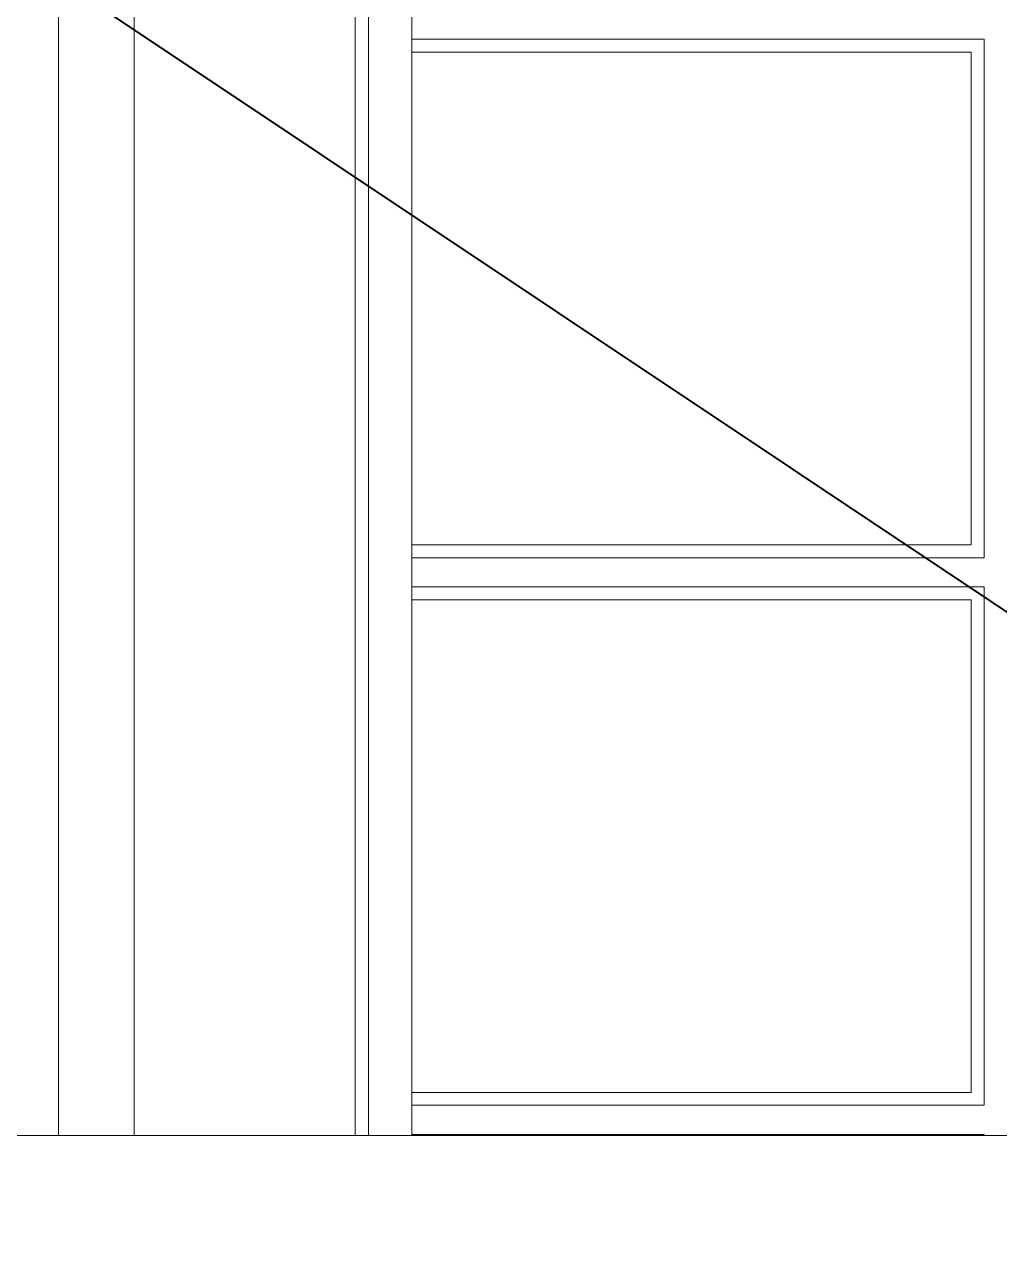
# Model space of a CAD drawing. Header units: inches. Extents: x 141029 to 151573, y -22384 to -18036.
# Drawn here: x 144611.48 to 144630.13, y -20345.36 to -20321.77 of the extents above; entities that cross this region are included whole.
import ezdxf

# ---------------------------------------------------------------- set-up
doc = ezdxf.new("R2010")
doc.units = ezdxf.units.IN
doc.header["$LTSCALE"] = 0.5
doc.header["$MEASUREMENT"] = 0
doc.layers.add('wall', color=1, linetype='Continuous', lineweight=40)
doc.layers.add('window', color=4, linetype='Continuous', lineweight=13)

msp = doc.modelspace()

# ---------------------------------------------------------------- linework, layer by layer
at = {"layer": 'wall'}
msp.add_line((141502.313, -18246.242), (147362.44, -22155.74), dxfattribs=at)
at = {"layer": 'window'}
for p, q in [((144612.127, -20294.795), (144612.127, -20343.023)), ((144613.573, -20296.192), (144613.573, -20343.023)), ((144617.803, -20300.296), (144617.803, -20343.023)), ((144618.055, -20343.023), (144618.055, -20300.54)), ((144618.883, -20343.023), (144618.883, -20301.343)), ((144618.883, -20322.052), (144629.839, -20322.052)), ((144629.839, -20322.052), (144629.839, -20331.971)), ((144618.883, -20322.297), (144629.587, -20322.297)), ((144629.587, -20322.297), (144629.587, -20331.726)), ((144618.883, -20331.726), (144629.587, -20331.726)), ((144629.839, -20331.971), (144618.883, -20331.971)), ((144618.883, -20332.529), (144629.839, -20332.529)), ((144629.839, -20332.529), (144629.839, -20342.447)), ((144618.883, -20332.774), (144629.587, -20332.774)), ((144629.587, -20332.774), (144629.587, -20342.203)), ((144618.883, -20342.203), (144629.587, -20342.203)), ((144629.839, -20342.447), (144618.883, -20342.447)), ((144595.313, -20343.023), (144636.31, -20343.023)), ((144618.883, -20343.006), (144629.839, -20343.006)), ((144629.839, -20343.006), (144629.839, -20343.023))]:
    msp.add_line(p, q, dxfattribs=at)

doc.saveas('drawing.dxf')
